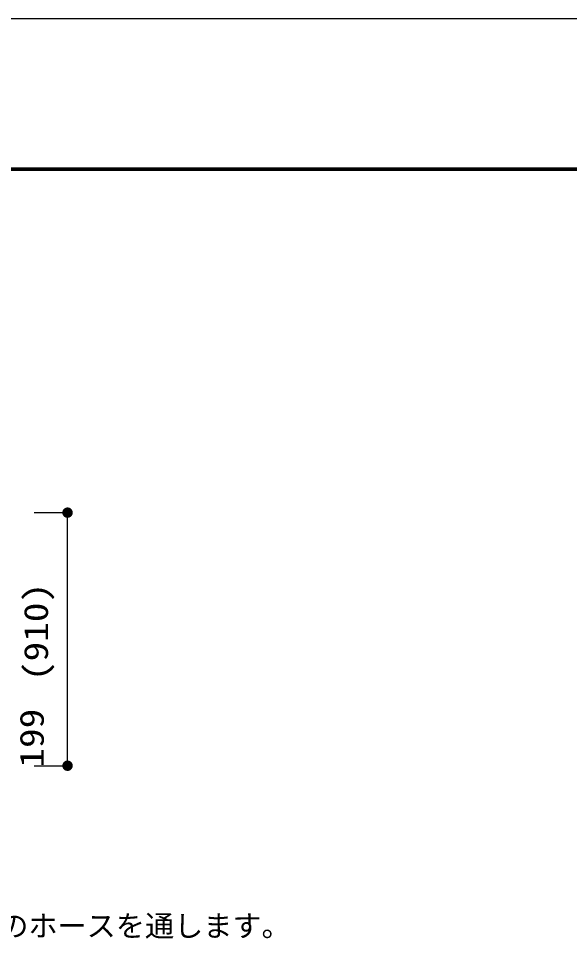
# Model space of a CAD drawing. Units: millimetres, scale not verified. Extents: x -23334 to 8910, y -6308 to 6308.
# Drawn here: x 2045 to 4029, y 2954 to 6308 of the extents above; entities that cross this region are included whole.
import ezdxf
from ezdxf.enums import TextEntityAlignment as Align

# ---------------------------------------------------------------- set-up
doc = ezdxf.new("R2010")
doc.units = ezdxf.units.MM
doc.header["$LTSCALE"] = 30
for name, color, linetype, lineweight in [('1-1_2-5_MOJI', 4, 'Continuous', 25), ('1-7_00クル-フ-6寸法', 132, 'Continuous', 25), ('1-B_図面枠', 7, 'Continuous', 25), ('1-C_Axis_waku', 7, 'Continuous', 25)]:
    doc.layers.add(name, color=color, linetype=linetype, lineweight=lineweight)
doc.styles.add('ＭＳ ゴシック', font='')
doc.styles.get('ＭＳ ゴシック').set_extended_font_data('MS Gothic')

msp = doc.modelspace()

# ---------------------------------------------------------------- linework, layer by layer
at = {"layer": '1-7_00クル-フ-6寸法', "color": 4}
for p, q in [((2101.03, 4527.39), (2221.03, 4527.39)), ((2221.03, 3615.39), (2221.03, 4527.39)), ((2101.03, 3615.39), (2221.03, 3615.39))]:
    msp.add_line(p, q, dxfattribs=at)
at = {"layer": '1-7_00クル-フ-6寸法'}
for points in [[(2221.03, 4527.39), (2202.32, 4528.57), (2202.61, 4530.91)], [(2221.03, 4527.39), (2202.32, 4526.21), (2202.32, 4528.57)], [(2221.03, 4527.39), (2202.61, 4530.91), (2203.2, 4533.19)], [(2221.03, 4527.39), (2203.2, 4533.19), (2204.07, 4535.38)], [(2221.03, 4527.39), (2204.07, 4535.38), (2205.2, 4537.44)], [(2221.03, 4527.39), (2205.2, 4537.44), (2206.59, 4539.34)], [(2221.03, 4527.39), (2206.59, 4539.34), (2208.2, 4541.06)], [(2221.03, 4527.39), (2208.2, 4541.06), (2210.01, 4542.56)], [(2221.03, 4527.39), (2210.01, 4542.56), (2212, 4543.82)], [(2221.03, 4527.39), (2212, 4543.82), (2214.13, 4544.83)], [(2221.03, 4527.39), (2214.13, 4544.83), (2216.37, 4545.55)], [(2221.03, 4527.39), (2216.37, 4545.55), (2218.68, 4545.99)], [(2221.03, 4527.39), (2218.68, 4545.99), (2221.03, 4546.14)], [(2221.03, 4527.39), (2221.03, 4546.14), (2223.38, 4545.99)], [(2221.03, 4527.39), (2223.38, 4545.99), (2225.7, 4545.55)], [(2221.03, 4527.39), (2225.7, 4545.55), (2227.93, 4544.83)], [(2221.03, 4527.39), (2227.93, 4544.83), (2230.07, 4543.82)], [(2221.03, 4527.39), (2230.07, 4543.82), (2232.05, 4542.56)], [(2221.03, 4527.39), (2232.05, 4542.56), (2233.87, 4541.06)], [(2221.03, 4527.39), (2233.87, 4541.06), (2235.48, 4539.34)], [(2221.03, 4527.39), (2235.48, 4539.34), (2236.86, 4537.44)], [(2221.03, 4527.39), (2236.86, 4537.44), (2238, 4535.38)], [(2221.03, 4527.39), (2238, 4535.38), (2238.86, 4533.19)], [(2221.03, 4527.39), (2238.86, 4533.19), (2239.45, 4530.91)], [(2221.03, 4527.39), (2239.45, 4530.91), (2239.75, 4528.57)], [(2221.03, 4527.39), (2239.75, 4528.57), (2239.75, 4526.21)], [(2221.03, 4527.39), (2202.61, 4523.88), (2202.32, 4526.21)], [(2221.03, 4527.39), (2203.2, 4521.6), (2202.61, 4523.88)], [(2221.03, 4527.39), (2204.07, 4519.41), (2203.2, 4521.6)], [(2221.03, 4527.39), (2205.2, 4517.34), (2204.07, 4519.41)], [(2221.03, 4527.39), (2206.59, 4515.44), (2205.2, 4517.34)], [(2221.03, 4527.39), (2208.2, 4513.72), (2206.59, 4515.44)], [(2221.03, 4527.39), (2210.01, 4512.22), (2208.2, 4513.72)], [(2221.03, 4527.39), (2212, 4510.96), (2210.01, 4512.22)], [(2221.03, 4527.39), (2214.13, 4509.96), (2212, 4510.96)], [(2221.03, 4527.39), (2216.37, 4509.23), (2214.13, 4509.96)], [(2221.03, 4527.39), (2218.68, 4508.79), (2216.37, 4509.23)], [(2221.03, 4527.39), (2221.03, 4508.64), (2218.68, 4508.79)], [(2221.03, 4527.39), (2223.38, 4508.79), (2221.03, 4508.64)], [(2221.03, 4527.39), (2225.7, 4509.23), (2223.38, 4508.79)], [(2221.03, 4527.39), (2227.93, 4509.96), (2225.7, 4509.23)], [(2221.03, 4527.39), (2230.07, 4510.96), (2227.93, 4509.96)], [(2221.03, 4527.39), (2232.05, 4512.22), (2230.07, 4510.96)], [(2221.03, 4527.39), (2233.87, 4513.72), (2232.05, 4512.22)], [(2221.03, 4527.39), (2235.48, 4515.44), (2233.87, 4513.72)], [(2221.03, 4527.39), (2236.86, 4517.34), (2235.48, 4515.44)], [(2221.03, 4527.39), (2238, 4519.41), (2236.86, 4517.34)], [(2221.03, 4527.39), (2238.86, 4521.6), (2238, 4519.41)], [(2221.03, 4527.39), (2239.45, 4523.88), (2238.86, 4521.6)], [(2221.03, 4527.39), (2239.75, 4526.21), (2239.45, 4523.88)], [(2221.03, 3615.39), (2203.2, 3621.19), (2204.07, 3623.38)], [(2221.03, 3615.39), (2204.07, 3623.38), (2205.2, 3625.44)], [(2221.03, 3615.39), (2205.2, 3625.44), (2206.59, 3627.34)], [(2221.03, 3615.39), (2206.59, 3627.34), (2208.2, 3629.06)], [(2221.03, 3615.39), (2208.2, 3629.06), (2210.01, 3630.56)], [(2221.03, 3615.39), (2210.01, 3630.56), (2212, 3631.82)], [(2221.03, 3615.39), (2212, 3631.82), (2214.13, 3632.83)], [(2221.03, 3615.39), (2214.13, 3632.83), (2216.37, 3633.55)], [(2221.03, 3615.39), (2216.37, 3633.55), (2218.68, 3633.99)], [(2221.03, 3615.39), (2218.68, 3633.99), (2221.03, 3634.14)], [(2221.03, 3615.39), (2221.03, 3634.14), (2223.38, 3633.99)], [(2221.03, 3615.39), (2223.38, 3633.99), (2225.7, 3633.55)], [(2221.03, 3615.39), (2225.7, 3633.55), (2227.93, 3632.83)], [(2221.03, 3615.39), (2227.93, 3632.83), (2230.07, 3631.82)], [(2221.03, 3615.39), (2230.07, 3631.82), (2232.05, 3630.56)], [(2221.03, 3615.39), (2232.05, 3630.56), (2233.87, 3629.06)], [(2221.03, 3615.39), (2233.87, 3629.06), (2235.48, 3627.34)], [(2221.03, 3615.39), (2235.48, 3627.34), (2236.86, 3625.44)], [(2221.03, 3615.39), (2236.86, 3625.44), (2238, 3623.38)], [(2221.03, 3615.39), (2238, 3623.38), (2238.86, 3621.19)], [(2221.03, 3615.39), (2202.32, 3616.57), (2202.61, 3618.91)], [(2221.03, 3615.39), (2202.32, 3614.21), (2202.32, 3616.57)], [(2221.03, 3615.39), (2202.61, 3611.88), (2202.32, 3614.21)], [(2221.03, 3615.39), (2202.61, 3618.91), (2203.2, 3621.19)], [(2221.03, 3615.39), (2203.2, 3609.6), (2202.61, 3611.88)], [(2221.03, 3615.39), (2204.07, 3607.41), (2203.2, 3609.6)], [(2221.03, 3615.39), (2205.2, 3605.34), (2204.07, 3607.41)], [(2221.03, 3615.39), (2206.59, 3603.44), (2205.2, 3605.34)], [(2221.03, 3615.39), (2208.2, 3601.72), (2206.59, 3603.44)], [(2221.03, 3615.39), (2210.01, 3600.22), (2208.2, 3601.72)], [(2221.03, 3615.39), (2212, 3598.96), (2210.01, 3600.22)], [(2221.03, 3615.39), (2214.13, 3597.96), (2212, 3598.96)], [(2221.03, 3615.39), (2216.37, 3597.23), (2214.13, 3597.96)], [(2221.03, 3615.39), (2218.68, 3596.79), (2216.37, 3597.23)], [(2221.03, 3615.39), (2221.03, 3596.64), (2218.68, 3596.79)], [(2221.03, 3615.39), (2238.86, 3621.19), (2239.45, 3618.91)], [(2221.03, 3615.39), (2239.45, 3618.91), (2239.75, 3616.57)], [(2221.03, 3615.39), (2239.75, 3616.57), (2239.75, 3614.21)], [(2221.03, 3615.39), (2223.38, 3596.79), (2221.03, 3596.64)], [(2221.03, 3615.39), (2225.7, 3597.23), (2223.38, 3596.79)], [(2221.03, 3615.39), (2227.93, 3597.96), (2225.7, 3597.23)], [(2221.03, 3615.39), (2230.07, 3598.96), (2227.93, 3597.96)], [(2221.03, 3615.39), (2232.05, 3600.22), (2230.07, 3598.96)], [(2221.03, 3615.39), (2233.87, 3601.72), (2232.05, 3600.22)], [(2221.03, 3615.39), (2235.48, 3603.44), (2233.87, 3601.72)], [(2221.03, 3615.39), (2236.86, 3605.34), (2235.48, 3603.44)], [(2221.03, 3615.39), (2238, 3607.41), (2236.86, 3605.34)], [(2221.03, 3615.39), (2238.86, 3609.6), (2238, 3607.41)], [(2221.03, 3615.39), (2239.45, 3611.88), (2238.86, 3609.6)], [(2221.03, 3615.39), (2239.75, 3614.21), (2239.45, 3611.88)]]:
    msp.add_solid(points, dxfattribs=at)
at = {"layer": '1-B_図面枠'}
msp.add_lwpolyline([(-8910, -6307.5), (-8910, 6307.5), (8910, 6307.5), (8910, -6307.5)], close=True, dxfattribs=at)
at = {"layer": '1-C_Axis_waku'}
for p, q in [((-7778.4, 5769.9), (8408.4, 5769.9)), ((-7777.8, 5769.3), (8407.8, 5769.3)), ((-7777.2, 5768.7), (8407.2, 5768.7)), ((-7776.6, 5768.1), (8406.6, 5768.1)), ((-7776, 5767.5), (8406, 5767.5)), ((-7775.4, 5766.9), (8405.4, 5766.9)), ((-7774.8, 5766.3), (8404.8, 5766.3)), ((-7774.2, 5765.7), (8404.2, 5765.7)), ((-7773.6, 5765.1), (8403.6, 5765.1)), ((-7773, 5764.5), (8403, 5764.5)), ((-7772.4, 5763.9), (8402.4, 5763.9)), ((-7771.8, 5763.3), (8401.8, 5763.3)), ((-7771.2, 5762.7), (8401.2, 5762.7)), ((-7770.6, 5762.1), (8400.6, 5762.1)), ((-7770, 5761.5), (8400, 5761.5))]:
    msp.add_line(p, q, dxfattribs=at)

# ---------------------------------------------------------------- texts
at = {"layer": '1-1_2-5_MOJI', "style": 'ＭＳ ゴシック'}
msp.add_text('※PF22については、リン除去装置内部より付属のホースを通します。', height=76.98, dxfattribs=at).set_placement((-229.58, 2976.72), align=Align.BOTTOM_LEFT)
at = {"layer": '1-7_00クル-フ-6寸法', "color": 3, "style": 'ＭＳ ゴシック', "width": 1.2}
for s, p in [('(910)', (2176.61, 3920.53)), ('199', (2161.44, 3608.63))]:
    msp.add_text(s, height=86.66, rotation=90, dxfattribs=at).set_placement(p, align=Align.BOTTOM_LEFT)

doc.saveas('drawing.dxf')
